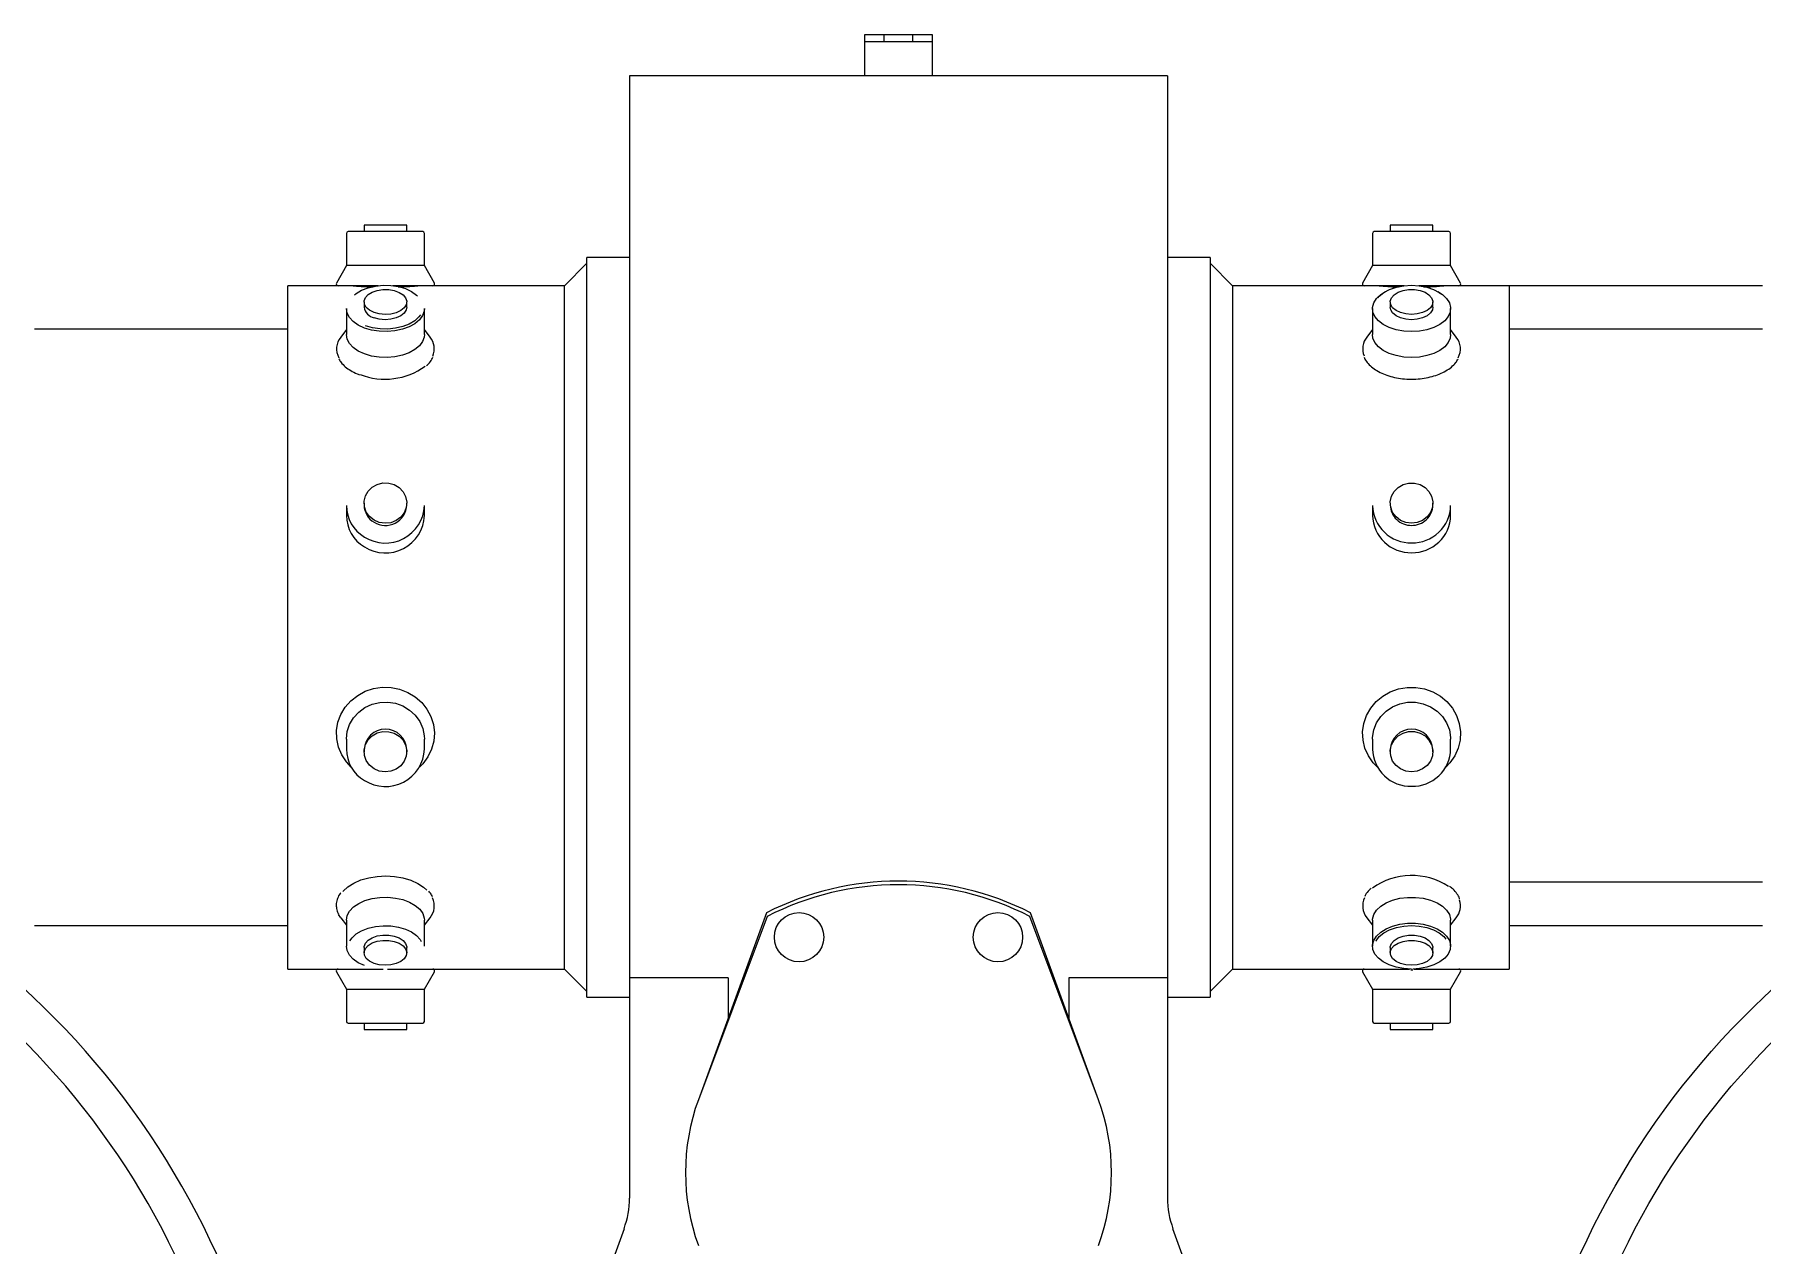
# Model space of a CAD drawing. Header units: feet. Extents: x 0.3 to 98.5, y -18.6 to 31.5.
# Drawn here: x 60.009 to 60.674, y 6.194 to 6.66 of the extents above; entities that cross this region are included whole.
import ezdxf

# ---------------------------------------------------------------- set-up
doc = ezdxf.new("R2010")
doc.units = ezdxf.units.FT
doc.header["$MEASUREMENT"] = 0
doc.layers.add('S-TRACKER TABLE', color=252, linetype='Continuous')
doc.layers.add('STRINGS', color=30, linetype='Continuous')

msp = doc.modelspace()

# ---------------------------------------------------------------- linework, layer by layer
at = {"layer": 'S-TRACKER TABLE', "linetype": 'Continuous', "lineweight": 15}
for p, q in [((60.32821, 6.65993), (60.3541, 6.65993)), ((60.32821, 6.64404), (60.32821, 6.65993)), ((60.33563, 6.65717), (60.33563, 6.65993)), ((60.34668, 6.65717), (60.34668, 6.65993)), ((60.3541, 6.65993), (60.3541, 6.64404)), ((60.3541, 6.65717), (60.32821, 6.65717)), ((60.44472, 6.64404), (60.23759, 6.64404)), ((60.23759, 6.64404), (60.23759, 6.21208)), ((60.44472, 6.64404), (60.44472, 6.21208)), ((60.13545, 6.58658), (60.13545, 6.58409)), ((60.15185, 6.58658), (60.13545, 6.58658)), ((60.15185, 6.58409), (60.15185, 6.58658)), ((60.53046, 6.58658), (60.53046, 6.58409)), ((60.54686, 6.58658), (60.53046, 6.58658)), ((60.54686, 6.58409), (60.54686, 6.58658)), ((60.12861, 6.5834), (60.12861, 6.57107)), ((60.158, 6.58409), (60.1293, 6.58409)), ((60.15869, 6.57107), (60.15869, 6.5834)), ((60.52362, 6.5834), (60.52362, 6.57107)), ((60.55301, 6.58409), (60.52431, 6.58409)), ((60.5537, 6.57107), (60.5537, 6.5834)), ((60.22115, 6.57189), (60.21252, 6.56326)), ((60.23759, 6.57414), (60.22115, 6.57414)), ((60.22115, 6.28934), (60.22115, 6.57414)), ((60.46116, 6.57414), (60.44472, 6.57414)), ((60.46116, 6.57414), (60.46116, 6.28934)), ((60.46979, 6.56326), (60.46116, 6.57189)), ((60.12861, 6.57107), (60.1248, 6.56428)), ((60.15869, 6.57107), (60.12861, 6.57107)), ((60.1625, 6.56428), (60.15869, 6.57107)), ((60.52362, 6.57107), (60.51981, 6.56428)), ((60.5537, 6.57107), (60.52362, 6.57107)), ((60.55751, 6.56428), (60.5537, 6.57107)), ((60.14083, 6.56326), (60.10611, 6.56326)), ((60.10611, 6.30021), (60.10611, 6.56326)), ((60.21252, 6.56326), (60.14647, 6.56326)), ((60.21252, 6.30021), (60.21252, 6.56326)), ((60.53584, 6.56326), (60.46979, 6.56326)), ((60.46979, 6.56326), (60.46979, 6.30021)), ((60.67372, 6.56326), (60.54148, 6.56326)), ((60.5762, 6.56326), (60.5762, 6.30021)), ((60.12861, 6.55444), (60.12861, 6.54446)), ((60.13545, 6.55701), (60.13545, 6.55499)), ((60.15185, 6.55499), (60.15185, 6.55701)), ((60.15869, 6.54446), (60.15869, 6.55444)), ((60.52362, 6.55444), (60.52362, 6.54446)), ((60.53046, 6.55701), (60.53046, 6.55499)), ((60.54686, 6.55499), (60.54686, 6.55701)), ((60.5537, 6.54446), (60.5537, 6.55444)), ((60.10611, 6.54652), (60.00859, 6.54652)), ((60.12861, 6.54635), (60.12644, 6.5435)), ((60.16086, 6.5435), (60.15869, 6.54635)), ((60.52362, 6.54635), (60.52145, 6.5435)), ((60.55587, 6.5435), (60.5537, 6.54635)), ((60.67372, 6.54652), (60.5762, 6.54652)), ((60.12861, 6.47861), (60.12861, 6.47479)), ((60.13545, 6.47959), (60.13545, 6.47882)), ((60.15185, 6.47882), (60.15185, 6.47959)), ((60.15869, 6.47479), (60.15869, 6.47861)), ((60.52362, 6.47861), (60.52362, 6.47479)), ((60.53046, 6.47959), (60.53046, 6.47882)), ((60.54686, 6.47882), (60.54686, 6.47959)), ((60.5537, 6.47479), (60.5537, 6.47861)), ((60.12861, 6.38868), (60.12861, 6.38487)), ((60.15869, 6.38487), (60.15869, 6.38868)), ((60.52362, 6.38868), (60.52362, 6.38487)), ((60.5537, 6.38487), (60.5537, 6.38868)), ((60.13545, 6.38466), (60.13545, 6.38389)), ((60.15185, 6.38389), (60.15185, 6.38466)), ((60.53046, 6.38466), (60.53046, 6.38389)), ((60.54686, 6.38389), (60.54686, 6.38466)), ((60.67372, 6.3337), (60.5762, 6.3337)), ((60.12644, 6.31998), (60.12562, 6.32127)), ((60.12644, 6.31998), (60.12861, 6.31713)), ((60.12861, 6.31902), (60.12861, 6.30904)), ((60.15869, 6.31713), (60.16086, 6.31998)), ((60.15869, 6.30904), (60.15869, 6.31902)), ((60.29031, 6.32188), (60.26411, 6.24991)), ((60.29058, 6.32047), (60.26411, 6.24991)), ((60.4182, 6.24991), (60.39173, 6.32047)), ((60.4182, 6.24991), (60.392, 6.32188)), ((60.52145, 6.31998), (60.52362, 6.31713)), ((60.52362, 6.31902), (60.52362, 6.30904)), ((60.5537, 6.31713), (60.55587, 6.31998)), ((60.5537, 6.30904), (60.5537, 6.31902)), ((60.00859, 6.31695), (60.10611, 6.31695)), ((60.5762, 6.31695), (60.67372, 6.31695)), ((60.13545, 6.30848), (60.13545, 6.30646)), ((60.15185, 6.30646), (60.15185, 6.30848)), ((60.53046, 6.30848), (60.53046, 6.30646)), ((60.54686, 6.30646), (60.54686, 6.30848)), ((60.10611, 6.30021), (60.14282, 6.30021)), ((60.1248, 6.29919), (60.12861, 6.29241)), ((60.14447, 6.30021), (60.21252, 6.30021)), ((60.15869, 6.29241), (60.1625, 6.29919)), ((60.21252, 6.30021), (60.22115, 6.29158)), ((60.46116, 6.29158), (60.46979, 6.30021)), ((60.46979, 6.30021), (60.53783, 6.30021)), ((60.51981, 6.29919), (60.52362, 6.29241)), ((60.53843, 6.29992), (60.53866, 6.29992)), ((60.53866, 6.29992), (60.53914, 6.29993)), ((60.53948, 6.30021), (60.5762, 6.30021)), ((60.5537, 6.29241), (60.55751, 6.29919)), ((60.12861, 6.29241), (60.12861, 6.28007)), ((60.12861, 6.29241), (60.15869, 6.29241)), ((60.15869, 6.28007), (60.15869, 6.29241)), ((60.27556, 6.29688), (60.23759, 6.29688)), ((60.27556, 6.29688), (60.27556, 6.28137)), ((60.44472, 6.29688), (60.40675, 6.29688)), ((60.40675, 6.29688), (60.40675, 6.28137)), ((60.52362, 6.29241), (60.52362, 6.28007)), ((60.52362, 6.29241), (60.5537, 6.29241)), ((60.5537, 6.28007), (60.5537, 6.29241)), ((60.22115, 6.28934), (60.23759, 6.28934)), ((60.44472, 6.28934), (60.46116, 6.28934)), ((60.1293, 6.27939), (60.158, 6.27939)), ((60.13545, 6.27939), (60.13545, 6.27689)), ((60.15185, 6.27689), (60.15185, 6.27939)), ((60.52431, 6.27939), (60.55301, 6.27939)), ((60.53046, 6.27939), (60.53046, 6.27689)), ((60.54686, 6.27689), (60.54686, 6.27939)), ((60.13545, 6.27689), (60.15185, 6.27689)), ((60.53046, 6.27689), (60.54686, 6.27689)), ((60.23551, 6.20027), (60.21997, 6.15757)), ((60.46234, 6.15757), (60.4468, 6.20027))]:
    msp.add_line(p, q, dxfattribs=at)
at = {"layer": 'S-TRACKER TABLE', "linetype": 'Continuous', "lineweight": 15, "flags": 128}
for points in [[(60.13176, 6.55972), (60.13239, 6.56023), (60.13449, 6.56149), (60.13699, 6.56246), (60.13977, 6.56312), (60.14273, 6.56341), (60.14573, 6.56334), (60.14864, 6.5629), (60.15133, 6.56212), (60.15368, 6.56103), (60.1556, 6.55967), (60.15595, 6.55934)], [(60.13926, 6.55294), (60.13756, 6.55379), (60.1363, 6.55487), (60.13559, 6.55612), (60.13548, 6.55743), (60.13598, 6.55871), (60.13704, 6.55986), (60.13859, 6.5608), (60.14052, 6.56146), (60.14268, 6.5618), (60.14491, 6.56177), (60.14705, 6.5614), (60.14894, 6.56069), (60.15043, 6.55972), (60.15142, 6.55854), (60.15184, 6.55725), (60.15165, 6.55595), (60.15086, 6.55472), (60.14954, 6.55366), (60.14778, 6.55285), (60.14572, 6.55235), (60.1435, 6.55219), (60.1413, 6.5524), (60.13926, 6.55294)], [(60.53866, 6.5456), (60.53563, 6.54578), (60.53273, 6.54632), (60.53007, 6.54718), (60.52776, 6.54835), (60.5259, 6.54976), (60.52456, 6.55137), (60.5238, 6.5531), (60.52364, 6.55489), (60.5241, 6.55665), (60.52516, 6.55833), (60.52677, 6.55985), (60.52857, 6.56099)], [(60.52563, 6.55853), (60.52623, 6.55921), (60.52799, 6.56064), (60.53022, 6.56182), (60.53282, 6.5627), (60.53568, 6.56324), (60.53866, 6.56343), (60.54164, 6.56324), (60.5445, 6.5627), (60.5471, 6.56182), (60.54933, 6.56064), (60.5498, 6.56031)], [(60.53866, 6.55219), (60.53645, 6.55237), (60.5344, 6.55289), (60.53267, 6.55372), (60.53138, 6.55479), (60.53063, 6.55603), (60.53048, 6.55734), (60.53093, 6.55862), (60.53196, 6.55979), (60.53349, 6.56075), (60.53539, 6.56143), (60.53754, 6.56179), (60.53978, 6.56179), (60.54193, 6.56143), (60.54383, 6.56075), (60.54536, 6.55979), (60.54638, 6.55862), (60.54684, 6.55734), (60.54669, 6.55603), (60.54594, 6.55479), (60.54465, 6.55372), (60.54292, 6.55289), (60.54087, 6.55237), (60.53866, 6.55219)], [(60.54875, 6.56099), (60.55055, 6.55985), (60.55216, 6.55833), (60.55322, 6.55665), (60.55368, 6.55489), (60.55352, 6.5531), (60.55276, 6.55137), (60.55142, 6.54976), (60.54956, 6.54835), (60.54725, 6.54718), (60.54459, 6.54632), (60.54169, 6.54578), (60.53866, 6.5456)], [(60.13561, 6.54697), (60.13321, 6.54807), (60.13125, 6.54944), (60.12979, 6.55101), (60.1289, 6.55272), (60.12861, 6.55444)], [(60.15869, 6.55444), (60.1586, 6.55348), (60.15797, 6.55173), (60.15675, 6.5501), (60.15499, 6.54863), (60.15277, 6.54741), (60.15018, 6.54648), (60.14732, 6.54587), (60.14431, 6.54561), (60.14127, 6.54571), (60.13833, 6.54617), (60.13561, 6.54697)], [(60.15711, 6.55207), (60.15651, 6.55125), (60.15491, 6.54976), (60.15281, 6.5485), (60.15031, 6.54752), (60.14753, 6.54687), (60.14457, 6.54657), (60.14157, 6.54665), (60.13866, 6.54708), (60.13597, 6.54786)], [(60.15185, 6.55499), (60.15165, 6.55393), (60.15086, 6.5527), (60.14954, 6.55164), (60.14778, 6.55083), (60.14572, 6.55033), (60.1435, 6.55017), (60.1413, 6.55038), (60.13926, 6.55092)], [(60.53866, 6.55017), (60.53645, 6.55035), (60.5344, 6.55088), (60.53267, 6.5517), (60.53138, 6.55278), (60.53063, 6.55401), (60.53046, 6.55499)], [(60.54686, 6.55499), (60.54669, 6.55401), (60.54594, 6.55278), (60.54465, 6.5517), (60.54292, 6.55088), (60.54087, 6.55035), (60.53866, 6.55017)], [(60.13561, 6.53699), (60.13321, 6.53809), (60.13125, 6.53946), (60.12979, 6.54103), (60.1289, 6.54274), (60.12861, 6.54446)], [(60.15869, 6.54446), (60.1586, 6.5435), (60.15797, 6.54175), (60.15675, 6.54011), (60.15499, 6.53865), (60.15277, 6.53743), (60.15018, 6.5365), (60.14732, 6.53589), (60.14431, 6.53563), (60.14127, 6.53573), (60.13833, 6.53619), (60.13561, 6.53699)], [(60.53866, 6.53562), (60.53563, 6.5358), (60.53273, 6.53634), (60.53007, 6.5372), (60.52776, 6.53837), (60.5259, 6.53978), (60.52456, 6.54139), (60.5238, 6.54312), (60.52362, 6.54446)], [(60.5537, 6.54446), (60.55352, 6.54312), (60.55276, 6.54139), (60.55142, 6.53978), (60.54956, 6.53837), (60.54725, 6.5372), (60.54459, 6.53634), (60.54169, 6.5358), (60.53866, 6.53562)], [(60.13926, 6.473), (60.13756, 6.47437), (60.1363, 6.47613), (60.13559, 6.47814), (60.13548, 6.48026), (60.13598, 6.48233), (60.13704, 6.4842), (60.13859, 6.48572), (60.14052, 6.48679), (60.14268, 6.48733), (60.14491, 6.48729), (60.14705, 6.48668), (60.14894, 6.48555), (60.15043, 6.48397), (60.15142, 6.48207), (60.15184, 6.47998), (60.15165, 6.47786), (60.15086, 6.47588), (60.14954, 6.47416), (60.14778, 6.47285), (60.14572, 6.47204), (60.1435, 6.47179), (60.1413, 6.47212), (60.13926, 6.473)], [(60.53866, 6.47179), (60.53645, 6.47208), (60.5344, 6.47293), (60.53267, 6.47427), (60.53138, 6.476), (60.53063, 6.478), (60.53048, 6.48012), (60.53093, 6.4822), (60.53196, 6.48408), (60.53349, 6.48564), (60.53539, 6.48674), (60.53754, 6.48731), (60.53978, 6.48731), (60.54193, 6.48674), (60.54383, 6.48564), (60.54536, 6.48408), (60.54638, 6.4822), (60.54684, 6.48012), (60.54669, 6.478), (60.54594, 6.476), (60.54465, 6.47427), (60.54292, 6.47293), (60.54087, 6.47208), (60.53866, 6.47179)], [(60.1305, 6.37793), (60.12861, 6.37997), (60.12682, 6.38269), (60.12558, 6.38568), (60.12491, 6.38883), (60.12485, 6.39204), (60.12539, 6.39522), (60.12651, 6.39825), (60.12819, 6.40104), (60.13036, 6.4035), (60.13297, 6.40555), (60.13591, 6.40713), (60.13911, 6.40818), (60.14244, 6.40867), (60.14582, 6.40859), (60.14913, 6.40793), (60.15226, 6.40673), (60.15512, 6.40501), (60.15761, 6.40283), (60.15965, 6.40027), (60.16117, 6.3974), (60.16213, 6.39432), (60.1625, 6.39112), (60.16226, 6.38791), (60.16142, 6.3848), (60.16001, 6.38188), (60.15808, 6.37924), (60.1568, 6.37793)], [(60.52551, 6.37793), (60.52392, 6.3796), (60.52206, 6.38228), (60.52073, 6.38524), (60.51998, 6.38837), (60.51983, 6.39158), (60.52028, 6.39477), (60.52133, 6.39783), (60.52293, 6.40066), (60.52503, 6.40317), (60.52758, 6.40528), (60.53048, 6.40693), (60.53364, 6.40806), (60.53697, 6.40863), (60.54035, 6.40863), (60.54367, 6.40806), (60.54684, 6.40693), (60.54974, 6.40528), (60.55229, 6.40317), (60.55439, 6.40066), (60.55599, 6.39783), (60.55704, 6.39477), (60.55749, 6.39158), (60.55734, 6.38837), (60.55659, 6.38524), (60.55526, 6.38228), (60.5534, 6.3796), (60.55181, 6.37793)], [(60.12861, 6.38868), (60.12861, 6.38878), (60.12894, 6.39166), (60.12987, 6.39441), (60.13137, 6.39693), (60.13337, 6.39912), (60.13578, 6.40087), (60.13853, 6.40213), (60.14148, 6.40283), (60.14452, 6.40296), (60.14752, 6.4025), (60.15037, 6.40148), (60.15294, 6.39993), (60.15513, 6.39792), (60.15685, 6.39554), (60.15803, 6.39287), (60.15862, 6.39003), (60.15869, 6.38868)], [(60.52362, 6.38868), (60.52364, 6.38941), (60.5241, 6.39227), (60.52516, 6.39498), (60.52677, 6.39744), (60.52886, 6.39953), (60.53136, 6.40119), (60.53416, 6.40233), (60.53714, 6.40291), (60.54018, 6.40291), (60.54316, 6.40233), (60.54596, 6.40119), (60.54846, 6.39953), (60.55055, 6.39744), (60.55216, 6.39498), (60.55322, 6.39227), (60.55368, 6.38941), (60.5537, 6.38868)], [(60.13926, 6.3773), (60.13756, 6.37867), (60.1363, 6.38043), (60.13559, 6.38244), (60.13548, 6.38456), (60.13598, 6.38663), (60.13704, 6.3885), (60.13859, 6.39002), (60.14052, 6.39109), (60.14268, 6.39163), (60.14491, 6.39159), (60.14705, 6.39098), (60.14894, 6.38985), (60.15043, 6.38827), (60.15142, 6.38637), (60.15184, 6.38428), (60.15165, 6.38216), (60.15086, 6.38018), (60.14954, 6.37846), (60.14778, 6.37715), (60.14572, 6.37634), (60.1435, 6.37609), (60.1413, 6.37642), (60.13926, 6.3773)], [(60.53866, 6.37609), (60.53645, 6.37638), (60.5344, 6.37723), (60.53267, 6.37857), (60.53138, 6.3803), (60.53063, 6.3823), (60.53048, 6.38442), (60.53093, 6.3865), (60.53196, 6.38838), (60.53349, 6.38994), (60.53539, 6.39104), (60.53754, 6.39161), (60.53978, 6.39161), (60.54193, 6.39104), (60.54383, 6.38994), (60.54536, 6.38838), (60.54638, 6.3865), (60.54684, 6.38442), (60.54669, 6.3823), (60.54594, 6.3803), (60.54465, 6.37857), (60.54292, 6.37723), (60.54087, 6.37638), (60.53866, 6.37609)], [(60.12722, 6.33001), (60.12739, 6.33021), (60.12919, 6.33188), (60.13149, 6.33333), (60.1342, 6.33451), (60.13723, 6.33537), (60.14047, 6.3359), (60.14383, 6.33606), (60.14718, 6.33586), (60.15041, 6.3353), (60.15341, 6.3344), (60.15608, 6.33319), (60.15833, 6.33171), (60.15963, 6.33052)], [(60.12861, 6.31902), (60.12861, 6.31908), (60.12894, 6.32086), (60.12987, 6.32256), (60.13137, 6.32412), (60.13337, 6.32547), (60.13578, 6.32655), (60.13853, 6.32733), (60.14148, 6.32776), (60.14452, 6.32784), (60.14752, 6.32756), (60.15037, 6.32693), (60.15294, 6.32597), (60.15513, 6.32473), (60.15685, 6.32325), (60.15803, 6.3216), (60.15862, 6.31985), (60.15869, 6.31902)], [(60.52362, 6.31902), (60.52364, 6.31947), (60.5241, 6.32123), (60.52516, 6.32291), (60.52677, 6.32443), (60.52886, 6.32572), (60.53136, 6.32675), (60.53416, 6.32745), (60.53714, 6.32781), (60.54018, 6.32781), (60.54316, 6.32745), (60.54596, 6.32675), (60.54846, 6.32572), (60.55055, 6.32443), (60.55216, 6.32291), (60.55322, 6.32123), (60.55368, 6.31947), (60.5537, 6.31902)], [(60.13, 6.31109), (60.13079, 6.31223), (60.13239, 6.31372), (60.13449, 6.31498), (60.13699, 6.31596), (60.13977, 6.31661), (60.14273, 6.3169), (60.14573, 6.31683), (60.14864, 6.31639), (60.15133, 6.31561), (60.15368, 6.31452), (60.1556, 6.31316), (60.15699, 6.3116), (60.15744, 6.31082)], [(60.13545, 6.30848), (60.13548, 6.3089), (60.13598, 6.31018), (60.13704, 6.31133), (60.13859, 6.31228), (60.14052, 6.31294), (60.14268, 6.31327), (60.14491, 6.31324), (60.14705, 6.31287), (60.14894, 6.31217), (60.15043, 6.31119), (60.15142, 6.31002), (60.15184, 6.30873), (60.15185, 6.30848)], [(60.53866, 6.3002), (60.53563, 6.30038), (60.53273, 6.30091), (60.53007, 6.30178), (60.52776, 6.30295), (60.5259, 6.30436), (60.52456, 6.30597), (60.5238, 6.3077), (60.52364, 6.30949), (60.5241, 6.31125), (60.52516, 6.31293), (60.52677, 6.31445), (60.52886, 6.31574), (60.53136, 6.31677), (60.53416, 6.31747), (60.53714, 6.31783), (60.54018, 6.31783), (60.54316, 6.31747), (60.54596, 6.31677), (60.54846, 6.31574), (60.55055, 6.31445), (60.55216, 6.31293), (60.55322, 6.31125), (60.55368, 6.30949), (60.55352, 6.3077), (60.55276, 6.30597), (60.55142, 6.30436), (60.54956, 6.30295), (60.54725, 6.30178), (60.54459, 6.30091), (60.54169, 6.30038), (60.53918, 6.3002)], [(60.52495, 6.31097), (60.52501, 6.31109), (60.52623, 6.3127), (60.52799, 6.31413), (60.53022, 6.31531), (60.53282, 6.31619), (60.53568, 6.31674), (60.53866, 6.31692), (60.54164, 6.31674), (60.5445, 6.31619), (60.5471, 6.31531), (60.54933, 6.31413), (60.55109, 6.3127), (60.55188, 6.31176)], [(60.53046, 6.30848), (60.53048, 6.30881), (60.53093, 6.3101), (60.53196, 6.31126), (60.53349, 6.31222), (60.53539, 6.3129), (60.53754, 6.31326), (60.53978, 6.31326), (60.54193, 6.3129), (60.54383, 6.31222), (60.54536, 6.31126), (60.54638, 6.3101), (60.54684, 6.30881), (60.54686, 6.30848)], [(60.13561, 6.30157), (60.13321, 6.30267), (60.13125, 6.30404), (60.12979, 6.30561), (60.1289, 6.30732), (60.12861, 6.30904)], [(60.13926, 6.30239), (60.13756, 6.30324), (60.1363, 6.30433), (60.13559, 6.30557), (60.13548, 6.30688), (60.13598, 6.30816), (60.13704, 6.30931), (60.13859, 6.31026), (60.14052, 6.31092), (60.14268, 6.31125), (60.14491, 6.31123), (60.14705, 6.31085), (60.14894, 6.31015), (60.15043, 6.30917), (60.15142, 6.308), (60.15184, 6.30671), (60.15165, 6.3054), (60.15086, 6.30417), (60.14954, 6.30311), (60.14778, 6.3023), (60.14572, 6.3018), (60.1435, 6.30165), (60.1413, 6.30185), (60.13926, 6.30239)], [(60.53866, 6.30165), (60.53645, 6.30182), (60.5344, 6.30235), (60.53267, 6.30318), (60.53138, 6.30425), (60.53063, 6.30548), (60.53048, 6.30679), (60.53093, 6.30808), (60.53196, 6.30924), (60.53349, 6.3102), (60.53539, 6.31088), (60.53754, 6.31124), (60.53978, 6.31124), (60.54193, 6.31088), (60.54383, 6.3102), (60.54536, 6.30924), (60.54638, 6.30808), (60.54684, 6.30679), (60.54669, 6.30548), (60.54594, 6.30425), (60.54465, 6.30318), (60.54292, 6.30235), (60.54087, 6.30182), (60.53866, 6.30165)]]:
    msp.add_lwpolyline(points, dxfattribs=at)
at = {"layer": 'S-TRACKER TABLE', "linetype": 'Continuous', "lineweight": 15}
for centre in [(60.30286, 6.31248), (60.37945, 6.31248)]:
    msp.add_circle(centre, 0.00949, dxfattribs=at)
for centre, radius, start, end in [((60.1293, 6.5834), 0.000685, 90, 180), ((60.158, 6.5834), 0.000685, 0, 90), ((60.52431, 6.5834), 0.000685, 90, 180), ((60.55301, 6.5834), 0.000685, 0, 90), ((60.1254, 6.56395), 0.000685, 150.65726, 270), ((60.1619, 6.56395), 0.000685, 270, 29.34274), ((60.52041, 6.56395), 0.000685, 150.65726, 270), ((60.55691, 6.56395), 0.000685, 270, 29.34274), ((60.14028, 6.5557), 0.00488, 188.27855, 257.96805), ((60.13191, 6.53899), 0.00708, 140.50445, 209.15209), ((60.15537, 6.53899), 0.0071, 336.49469, 39.39743), ((60.52705, 6.53897), 0.0072, 141.04135, 202.21316), ((60.55028, 6.53898), 0.00719, 330.9818, 38.92247), ((60.14349, 6.5535), 0.02624, 248.5369, 306.17611), ((60.14275, 6.47872), 0.01414, 180.48255, 239.64348), ((60.14316, 6.47888), 0.00771, 180.47118, 239.65485), ((60.14364, 6.47926), 0.01506, 237.76667, 357.50153), ((60.14365, 6.47916), 0.0082, 237.65129, 357.61691), ((60.53829, 6.47897), 0.01467, 181.42433, 271.44967), ((60.53846, 6.47901), 0.008, 181.41036, 271.46363), ((60.53886, 6.47901), 0.008, 268.53637, 358.58964), ((60.53903, 6.47897), 0.01467, 268.55033, 358.57567), ((60.14275, 6.47491), 0.01414, 180.48255, 239.64348), ((60.14364, 6.47545), 0.01506, 237.76667, 357.50153), ((60.53829, 6.47516), 0.01467, 181.42433, 271.44967), ((60.53903, 6.47516), 0.01467, 268.55033, 358.57567), ((60.14365, 6.38437), 0.0082, 2.05216, 177.94784), ((60.53866, 6.38436), 0.0082, 2.05484, 177.94516), ((60.14275, 6.38499), 0.01414, 180.48255, 239.64348), ((60.14364, 6.38553), 0.01506, 237.76667, 357.50153), ((60.53829, 6.38524), 0.01467, 181.42433, 271.44967), ((60.53903, 6.38524), 0.01467, 268.55033, 358.57567), ((60.34115, 6.22187), 0.11219, 63.04908, 116.95092), ((60.34115, 6.22187), 0.11081, 62.84583, 117.15417), ((60.53873, 6.31016), 0.02607, 57.10461, 125.57712), ((60.15534, 6.32449), 0.00712, 320.72578, 25.61172), ((60.5269, 6.32448), 0.00707, 153.25912, 219.54882), ((60.55038, 6.3245), 0.00711, 320.52411, 17.84082), ((60.1254, 6.29953), 0.000685, 90, 209.34274), ((60.1619, 6.29953), 0.000685, 330.65726, 90), ((60.52041, 6.29953), 0.000685, 90, 209.34274), ((60.55691, 6.29953), 0.000685, 330.65726, 90), ((60.1293, 6.28007), 0.000685, 180, 270), ((60.158, 6.28007), 0.000685, 270, 0), ((60.52431, 6.28007), 0.000685, 180, 270), ((60.55301, 6.28007), 0.000685, 270, 0), ((60.34115, 6.22187), 0.08199, 160, 200), ((60.34115, 6.22187), 0.08199, 340, 20), ((60.20307, 6.21208), 0.03452, 340, 0), ((60.47924, 6.21208), 0.03452, 180, 200)]:
    msp.add_arc(centre, radius, start, end, dxfattribs=at)
for points, knots in [([(60.13129, 6.56325), (60.13129, 6.56325), (60.13129, 6.56325), (60.13291, 6.5631), (60.13548, 6.5629), (60.13778, 6.56281), (60.13881, 6.56277)], [0, 0, 0, 0, 0.193578, 0.480833, 0.768969, 1, 1, 1, 1]), ([(60.14855, 6.56277), (60.14956, 6.56281), (60.15186, 6.5629), (60.15444, 6.56311), (60.15595, 6.56324), (60.1561, 6.56326), (60.15616, 6.56326)], [0, 0, 0, 0, 0.231117, 0.520579, 0.810569, 1, 1, 1, 1]), ([(60.52615, 6.56326), (60.52628, 6.56325), (60.52655, 6.56322), (60.52873, 6.56304), (60.53121, 6.56286), (60.53311, 6.5628), (60.53368, 6.56278)], [0, 0, 0, 0, 0.291084, 0.582136, 0.87401, 1, 1, 1, 1]), ([(60.54334, 6.56276), (60.5436, 6.56277), (60.54521, 6.56281), (60.54768, 6.56297), (60.5501, 6.56316), (60.55124, 6.56327), (60.55106, 6.56325), (60.55102, 6.56325)], [0, 0, 0, 0, 0.053253, 0.337097, 0.622068, 0.90707, 1, 1, 1, 1]), ([(60.12574, 6.53506), (60.126, 6.53461), (60.12661, 6.53354), (60.12815, 6.53203), (60.13022, 6.53055), (60.13214, 6.52957), (60.13335, 6.52911), (60.13365, 6.52899)], [0, 0, 0, 0, 0.178988, 0.42295, 0.669541, 0.917323, 1, 1, 1, 1]), ([(60.15952, 6.53252), (60.15977, 6.53273), (60.16063, 6.53347), (60.16143, 6.53456), (60.16177, 6.53545), (60.16186, 6.5357)], [0, 0, 0, 0, 0.22094, 0.785791, 1, 1, 1, 1]), ([(60.5204, 6.5358), (60.5205, 6.53554), (60.52083, 6.53464), (60.52194, 6.53322), (60.52367, 6.5316), (60.52588, 6.53018), (60.52845, 6.52901), (60.53131, 6.52811), (60.53439, 6.52752), (60.53687, 6.5273), (60.5383, 6.52729), (60.53866, 6.52728)], [0, 0, 0, 0, 0.052495, 0.179179, 0.307562, 0.437122, 0.567128, 0.697106, 0.826963, 0.956725, 1, 1, 1, 1]), ([(60.53866, 6.52728), (60.53922, 6.52729), (60.54086, 6.52732), (60.54353, 6.52761), (60.54658, 6.52826), (60.54939, 6.52921), (60.55191, 6.53044), (60.55403, 6.53192), (60.55563, 6.53345), (60.55627, 6.53455), (60.55654, 6.53501)], [0, 0, 0, 0, 0.072119, 0.209146, 0.346384, 0.483799, 0.621464, 0.759409, 0.897475, 1, 1, 1, 1]), ([(60.1265, 6.32959), (60.12641, 6.3295), (60.12581, 6.32883), (60.12516, 6.32744), (60.12464, 6.32547), (60.12477, 6.3235), (60.12512, 6.3221), (60.12556, 6.32142), (60.12562, 6.32133)], [0, 0, 0, 0, 0.039255, 0.275168, 0.508039, 0.737512, 0.965764, 1, 1, 1, 1]), ([(60.16175, 6.32803), (60.16165, 6.32827), (60.16135, 6.32902), (60.16075, 6.32969), (60.16034, 6.33014)], [0, 0, 0, 0, 0.318334, 1, 1, 1, 1]), ([(60.52306, 6.33121), (60.52281, 6.33101), (60.52192, 6.33028), (60.52108, 6.32923), (60.52071, 6.32836), (60.52061, 6.32813)], [0, 0, 0, 0, 0.224807, 0.800246, 1, 1, 1, 1]), ([(60.55717, 6.32709), (60.55715, 6.3272), (60.55698, 6.32794), (60.55615, 6.32925), (60.5549, 6.33081), (60.55376, 6.33165), (60.5533, 6.33199)], [0, 0, 0, 0, 0.054882, 0.403052, 0.75543, 1, 1, 1, 1])]:
    msp.add_open_spline(points, degree=3, knots=knots, dxfattribs=at)
at = {"layer": 'STRINGS'}
for points in [[(60.10569, 6.08168, 0.311522), (59.88617, 6.36038, 0.150947), (59.74509, 6.36038, -0.017942), (59.70794, 6.35034, -0.017942)], [(60.57662, 6.08168, -0.311522), (60.79614, 6.36038, -0.150947), (60.93722, 6.36038, 0.017942), (60.97437, 6.35034, 0.017942)], [(60.09105, 6.08168, 0.310671), (59.88186, 6.34641, 0.150947), (59.74941, 6.34641, -0.017193), (59.71285, 6.33648, -0.017193)], [(60.59126, 6.08168, -0.310671), (60.80045, 6.34641, -0.150947), (60.9329, 6.34641, 0.017193), (60.96946, 6.33648, 0.017193)]]:
    msp.add_lwpolyline(points, format="xyb", dxfattribs=at)

doc.saveas('drawing.dxf')
